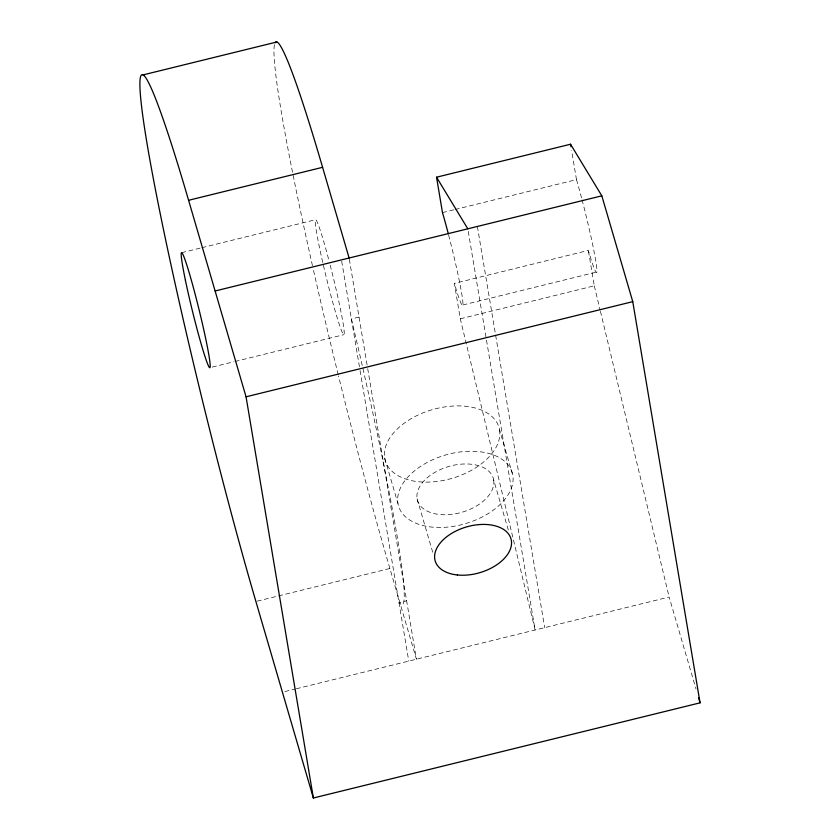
<?xml version="1.0" encoding="UTF-8"?>
<svg xmlns="http://www.w3.org/2000/svg" width="840" height="840" viewBox="0 0 840 840"><rect width="100%" height="100%" fill="white"/><g stroke="black" fill="none" stroke-linecap="round" stroke-linejoin="round"><path stroke-width="0.63" stroke-dasharray="4.2 3.15" d="M181.703 252.672L200.666 248M201.925 247.695L315.704 219.691A59.241 3.381 76.2 0 1 329.312 261.859M442.481 212.604L453.852 209.8M455.123 209.496L576.481 179.624L571.61 150.549M468.248 231.399L535.111 630L460.299 318.801L454.356 283.406L588.357 250.425A59.241 3.381 76.2 0 0 596.589 266.416A59.241 3.381 76.2 0 0 582.015 199.678M359.069 317.079L351.414 318.969A335.695 19.142 76.2 0 1 399 602.648L406.655 600.768M462.872 304.973L596.873 272.002M212.268 367.08L233.762 361.788M235.022 361.473L343.749 334.719M460.299 318.801L594.3 285.831L588.357 250.425M257.156 601.167L389.897 568.501L416.419 659.211L367.721 368.666M284.939 691.562L295.05 689.073M296.31 688.758L669.123 597.03L696.014 688.989M499.548 429.881A59.241 35.732 -16.3 0 1 418.541 481.73A59.241 35.732 -16.3 0 1 408.261 420.42A59.241 35.732 -16.3 0 1 499.548 429.881L512.809 475.23A59.241 35.732 -16.3 0 1 431.802 527.079A59.241 35.732 -16.3 0 1 421.522 465.769A59.241 35.732 -16.3 0 1 512.809 475.23M493.668 479.934A39.491 23.825 -16.3 0 1 439.667 514.51A39.491 23.825 -16.3 0 1 432.81 473.634A39.491 23.825 -16.3 0 1 493.668 479.934L508.767 531.583M417.092 498.781L432.925 552.951M384.689 458.136L397.95 503.486M594.3 285.831L600.127 310.055M600.432 311.336L669.123 597.03M477.382 226.453L544.688 627.648M349.335 259.298L367.5 367.374M341.681 261.188L359.846 369.254M360.066 370.545L408.765 661.091M330.173 265.146A59.241 3.381 76.2 0 1 343.812 334.74A59.241 3.381 76.2 0 1 323.243 264.611M322.739 262.416A59.241 3.381 76.2 0 1 315.599 219.681M389.897 568.501A335.695 19.142 76.2 0 1 338.51 375.942M338.205 374.714A335.695 19.142 76.2 0 1 313.288 269.325M312.459 265.682A335.695 19.142 76.2 0 1 274.491 44.363M576.481 179.624A59.241 3.381 76.2 0 1 581.69 198.46M448.644 235.095A59.241 3.381 76.2 0 1 462.651 299.943A59.241 3.381 76.2 0 1 454.356 283.406"/><path stroke-width="1.26" d="M142.8 74.97L276.812 42M448.329 233.877A59.241 3.381 76.2 0 0 442.481 212.604L436.538 177.209L570.549 144.228L601.818 195.835L632.762 301.655L700.067 702.839L313.362 798L255.896 601.482A335.695 19.142 76.2 0 1 147.095 143.903A335.695 19.142 76.2 0 1 188.591 200.287L322.592 167.317L349.115 258.017M215.114 290.987L601.818 195.835M313.362 798L246.057 396.806L632.762 301.655M436.538 177.209L467.806 228.805M698.586 697.809L700.067 702.839M188.591 200.287L246.057 396.806M570.549 144.228L570.969 146.759M275.069 42.788A335.695 19.142 76.2 0 1 322.592 167.317M457.349 574.97A39.491 23.825 -16.3 0 0 511.35 540.404A39.491 23.825 -16.3 0 0 450.492 534.104A39.491 23.825 -16.3 0 0 457.349 574.97M185.399 280.214A59.241 3.381 76.2 0 0 209.738 367.7A59.241 3.381 76.2 0 0 192.024 282.649A59.241 3.381 76.2 0 0 185.399 280.214"/></g></svg>
